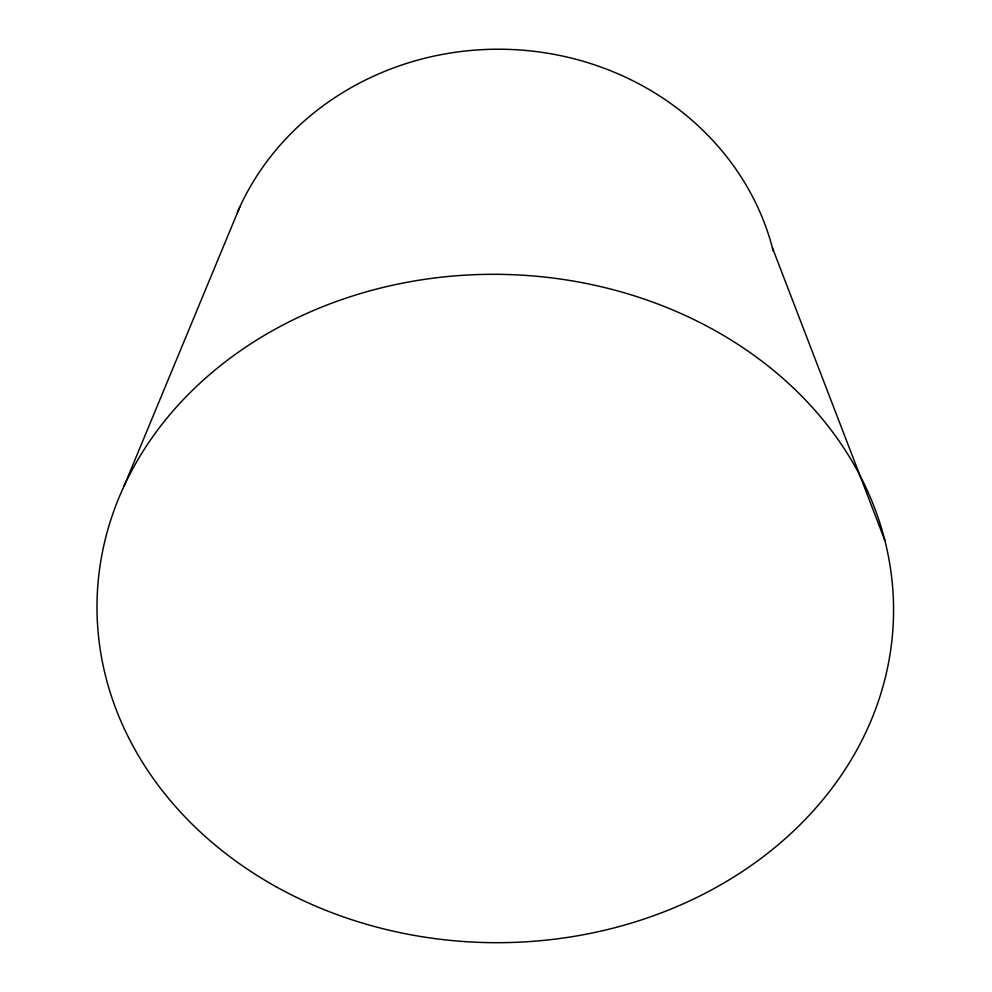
<?xml version="1.0" encoding="UTF-8"?>
<svg xmlns="http://www.w3.org/2000/svg" width="992" height="992" viewBox="0 0 992 992"><rect width="100%" height="100%" fill="white"/><g stroke="black" fill="none" stroke-linecap="round" stroke-linejoin="round"><path stroke-width="1.49" d="M124.174 485.832L239.816 206.956M772.458 247.926L884.814 540.293M237.324 212.536A281.579 259.916 0.7 0 1 520.155 49.997A281.579 259.916 0.7 0 1 773.227 250.902M277.165 887.332A398.288 334.18 0.7 0 0 892.936 628.63A398.288 334.18 0.7 0 0 315.741 309.541A398.288 334.18 0.7 0 0 277.165 887.332"/></g></svg>
